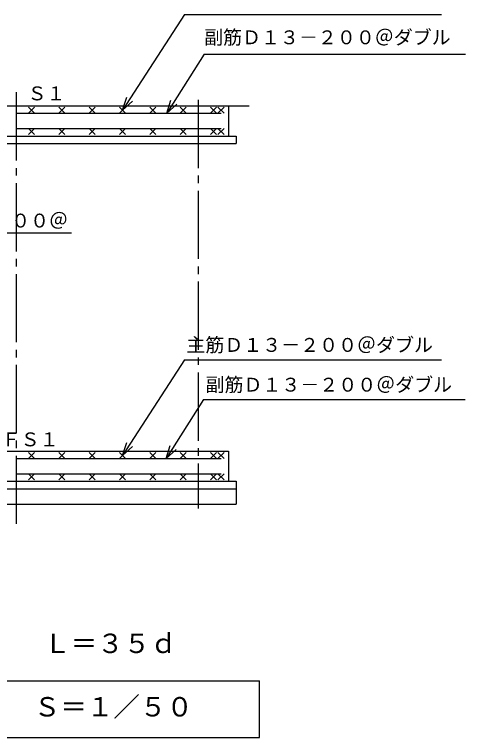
# Model space of a CAD drawing. Units: millimetres, scale not verified. Extents: x -14850 to 14850, y -10500 to 10500.
# Drawn here: x 391 to 3368, y -2426 to 2349 of the extents above; entities that cross this region are included whole.
import ezdxf
from ezdxf.enums import TextEntityAlignment as Align

# ---------------------------------------------------------------- set-up
doc = ezdxf.new("R2010")
doc.units = ezdxf.units.MM
doc.header["$LTSCALE"] = 50
doc.linetypes.add('CHAIN2', pattern=[12, 9, -1, 1, -1])
for name, color, linetype, lineweight in [('0-0_機器', 2, 'Continuous', 25), ('0-3_水管', 3, 'Continuous', 25), ('0-4_文字', 5, 'Continuous', 25), ('0-5_製作', 5, 'Continuous', 25)]:
    doc.layers.add(name, color=color, linetype=linetype, lineweight=lineweight)
doc.styles.add('ＭＳ ゴシック', font='')
doc.styles.get('ＭＳ ゴシック').set_extended_font_data('MS Gothic')

msp = doc.modelspace()

# ---------------------------------------------------------------- linework, layer by layer
at = {"layer": '0-0_機器'}
for p, q in [((1512.37, 2348.83), (1103.74, 1716.1)), ((1512.37, 2348.83), (3208.69, 2348.83)), ((1642.08, 2086.21), (1395.4, 1696.1)), ((1642.08, 2086.21), (3367.68, 2086.21)), ((1103.74, 1716.1), (1131.33, 1801.77)), ((1103.74, 1716.1), (1170.47, 1776.49)), ((1395.4, 1696.1), (1422.18, 1782.03)), ((-1286.61, 1746.1), (1940.63, 1746.1)), ((1395.4, 1696.1), (1461.55, 1757.13)), ((1803.73, 1746.1), (1803.73, 1546.1)), ((-696.26, 1496.1), (1853.73, 1496.1)), ((1512.37, 68.83), (1103.74, -563.9)), ((1512.37, 68.83), (3208.69, 68.83)), ((1638.74, -193.79), (1392.06, -583.9)), ((1638.74, -193.79), (3364.33, -193.79)), ((1103.74, -563.9), (1131.33, -478.23)), ((1103.74, -563.9), (1170.47, -503.51)), ((1392.06, -583.9), (1418.83, -497.97)), ((1392.06, -583.9), (1458.21, -522.87)), ((-696.26, -533.9), (1803.73, -533.9)), ((1803.73, -533.9), (1803.73, -733.9)), ((-1046.26, -733.9), (1853.73, -733.9)), ((1853.73, -733.9), (1853.73, -883.9)), ((-1046.26, -783.9), (1853.73, -783.9)), ((-1046.26, -883.9), (1853.73, -883.9))]:
    msp.add_line(p, q, dxfattribs=at)
at = {"layer": '0-0_機器', "linetype": 'CHAIN2'}
for p, q in [((403.73, -1015.29), (403.73, 1846.4)), ((1603.73, 1784.49), (1603.73, -913.67))]:
    msp.add_line(p, q, dxfattribs=at)
at = {"layer": '0-0_機器', "color": 3}
for p, q in [((523.73, 1736.1), (483.74, 1696.1)), ((483.74, 1736.1), (523.73, 1696.1)), ((723.73, 1736.1), (683.74, 1696.1)), ((683.74, 1736.1), (723.73, 1696.1)), ((923.73, 1736.1), (883.74, 1696.1)), ((883.74, 1736.1), (923.73, 1696.1)), ((1123.73, 1736.1), (1083.74, 1696.1)), ((1083.74, 1736.1), (1123.73, 1696.1)), ((1323.73, 1736.1), (1283.74, 1696.1)), ((1283.74, 1736.1), (1323.73, 1696.1)), ((1523.73, 1736.1), (1483.74, 1696.1)), ((1483.74, 1736.1), (1523.73, 1696.1)), ((1723.73, 1736.1), (1683.74, 1696.1)), ((1683.74, 1736.1), (1723.73, 1696.1)), ((1773.73, 1736.1), (1733.74, 1696.1)), ((1733.74, 1736.1), (1773.73, 1696.1)), ((403.73, 1696.1), (1753.74, 1696.1)), ((403.73, 1596.1), (1753.74, 1596.1)), ((523.73, 1596.1), (483.74, 1556.1)), ((483.74, 1596.1), (523.73, 1556.1)), ((723.73, 1596.1), (683.74, 1556.1)), ((683.74, 1596.1), (723.73, 1556.1)), ((923.73, 1596.1), (883.74, 1556.1)), ((883.74, 1596.1), (923.73, 1556.1)), ((1123.73, 1596.1), (1083.74, 1556.1)), ((1083.74, 1596.1), (1123.73, 1556.1)), ((1323.73, 1596.1), (1283.74, 1556.1)), ((1283.74, 1596.1), (1323.73, 1556.1)), ((1523.73, 1596.1), (1483.74, 1556.1)), ((1483.74, 1596.1), (1523.73, 1556.1)), ((1723.73, 1596.1), (1683.74, 1556.1)), ((1683.74, 1596.1), (1723.73, 1556.1)), ((1773.73, 1596.1), (1733.74, 1556.11)), ((1733.74, 1596.1), (1773.73, 1556.11)), ((523.73, -543.9), (483.74, -583.9)), ((483.74, -543.9), (523.73, -583.9)), ((723.73, -543.9), (683.74, -583.9)), ((683.74, -543.9), (723.73, -583.9)), ((923.73, -543.9), (883.74, -583.9)), ((883.74, -543.9), (923.73, -583.9)), ((1123.73, -543.9), (1083.74, -583.9)), ((1083.74, -543.9), (1123.73, -583.9)), ((1323.73, -543.9), (1283.74, -583.9)), ((1283.74, -543.9), (1323.73, -583.9)), ((1523.73, -543.9), (1483.74, -583.9)), ((1483.74, -543.9), (1523.73, -583.9)), ((1723.73, -543.9), (1683.74, -583.9)), ((1683.74, -543.9), (1723.73, -583.9)), ((1773.73, -543.9), (1733.74, -583.9)), ((1733.74, -543.9), (1773.73, -583.9)), ((403.73, -583.9), (1753.74, -583.9)), ((403.73, -683.9), (1753.74, -683.9)), ((523.73, -683.9), (483.74, -723.9)), ((483.74, -683.9), (523.73, -723.9)), ((723.73, -683.9), (683.74, -723.9)), ((683.74, -683.9), (723.73, -723.9)), ((923.73, -683.9), (883.74, -723.9)), ((883.74, -683.9), (923.73, -723.9)), ((1123.73, -683.9), (1083.74, -723.9)), ((1083.74, -683.9), (1123.73, -723.9)), ((1323.73, -683.9), (1283.74, -723.9)), ((1283.74, -683.9), (1323.73, -723.9)), ((1523.73, -683.9), (1483.74, -723.9)), ((1483.74, -683.9), (1523.73, -723.9)), ((1723.73, -683.9), (1683.74, -723.9)), ((1683.74, -683.9), (1723.73, -723.9)), ((1773.73, -683.9), (1733.74, -723.9)), ((1733.74, -683.9), (1773.73, -723.9))]:
    msp.add_line(p, q, dxfattribs=at)
at = {"layer": '0-0_機器'}
msp.add_lwpolyline([(-696.26, 1546.1), (1853.73, 1546.1), (1853.73, 1496.1)], dxfattribs=at)
at = {"layer": '0-3_水管'}
for p, q in [((-1192.93, -2050.68), (2007.07, -2050.68)), ((2007.07, -2425.68), (2007.07, -2050.68)), ((-1192.93, -2425.68), (2007.07, -2425.68))]:
    msp.add_line(p, q, dxfattribs=at)
at = {"layer": '0-4_文字', "color": 2}
msp.add_line((-657.7, 906.11), (767.39, 906.11), dxfattribs=at)

# ---------------------------------------------------------------- texts
at = {"layer": '0-0_機器', "color": 4, "style": 'ＭＳ ゴシック'}
for s, p in [('副筋Ｄ１３－２００＠ダブル', (1642, 2124.36)), ('主筋Ｄ１３－２００＠ダブル', (1524.96, 93.46)), ('副筋Ｄ１３－２００＠ダブル', (1651.33, -169.16))]:
    msp.add_text(s, height=91.79, dxfattribs=at).set_placement(p, align=Align.BOTTOM_LEFT)
at = {"layer": '0-3_水管', "color": 4, "style": 'ＭＳ ゴシック'}
for s, height, p in [('Ｓ１', 91.79, (476.95, 1754.38)), ('ＦＳ１', 91.79, (306.1, -530.29)), ('Ｓ＝１／５０', 128.4, (517.86, -2325.22))]:
    msp.add_text(s, height=height, dxfattribs=at).set_placement(p, align=Align.BOTTOM_LEFT)
at = {"layer": '0-4_文字', "color": 4, "style": 'ＭＳ ゴシック'}
msp.add_text('帯筋\u3000Ｄ１０－１００＠', height=91.79, dxfattribs=at).set_placement((-633.23, 914.36), align=Align.BOTTOM_LEFT)
at = {"layer": '0-5_製作', "color": 4, "style": 'ＭＳ ゴシック'}
msp.add_text('Ｌ＝３５ｄ', height=128.4, dxfattribs=at).set_placement((586.04, -1906.53), align=Align.BOTTOM_LEFT)

doc.saveas('drawing.dxf')
